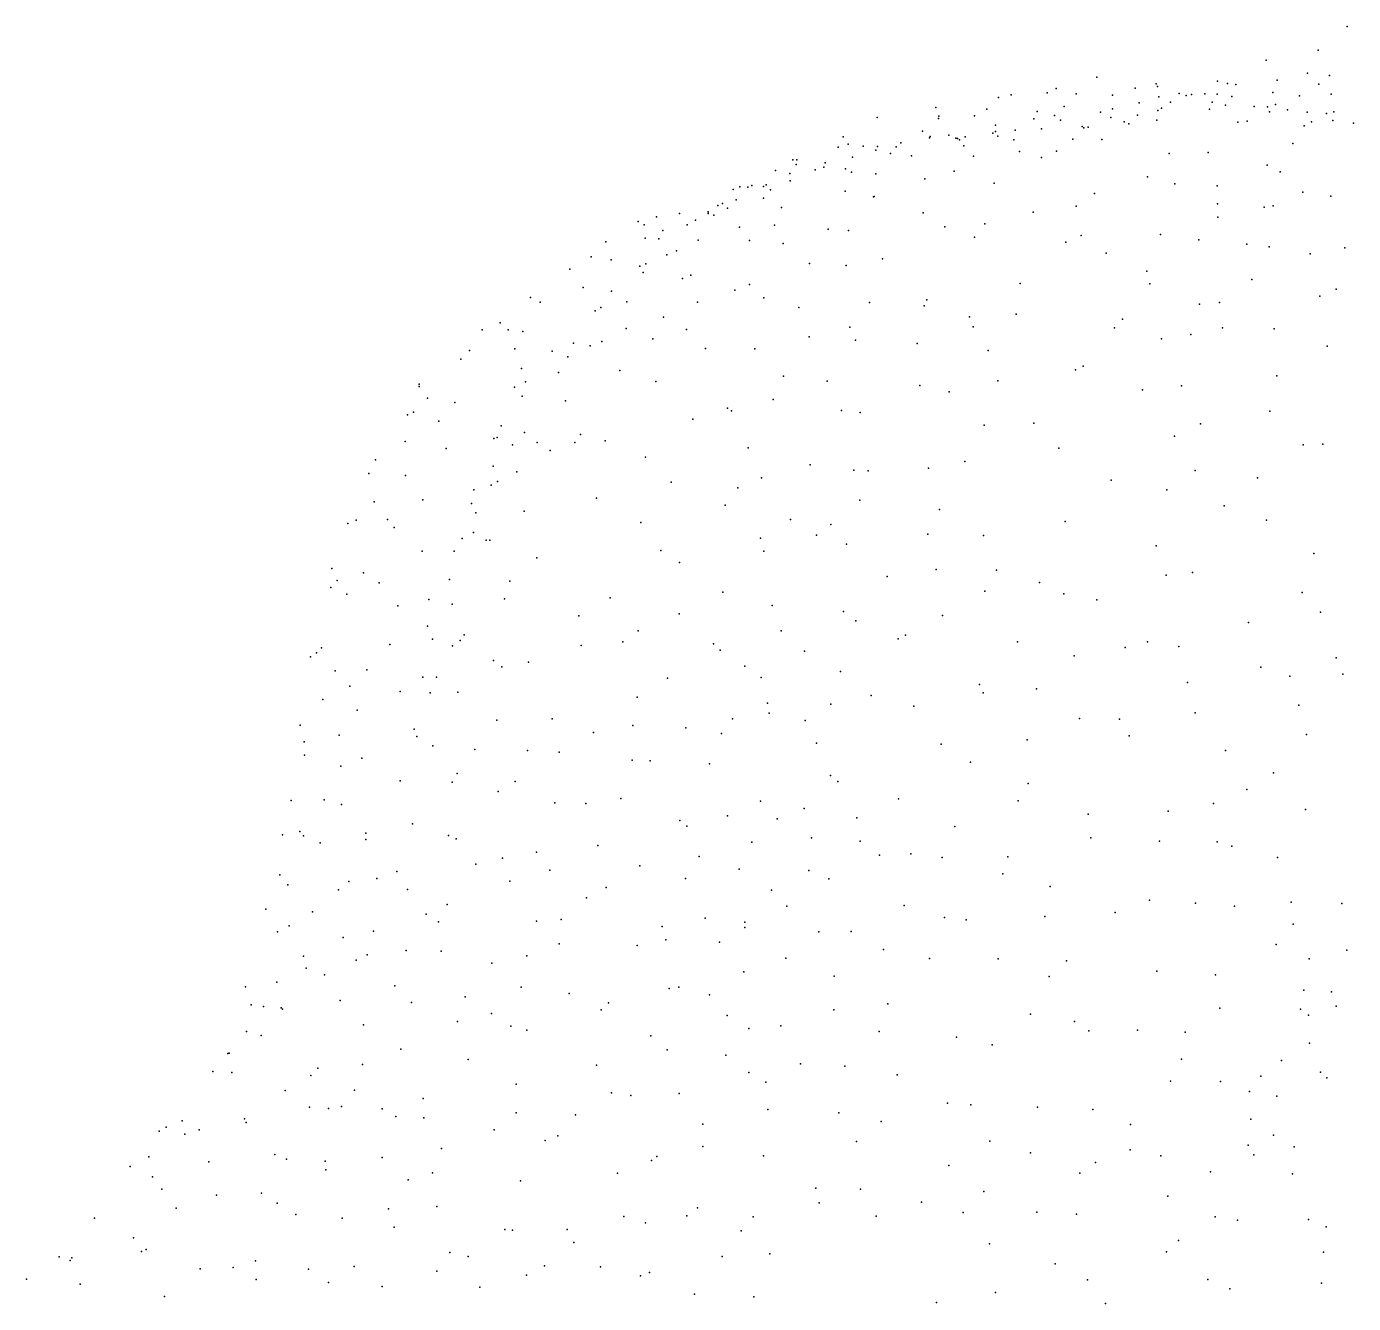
# Model space of a CAD drawing. Header units: metres. Extents: x -24.3 to 24.3, y -27.7 to 27.7.
# Drawn here: x -23.5 to -17.88, y 6.77 to 12.19 of the extents above; entities that cross this region are included whole.
import ezdxf

# ---------------------------------------------------------------- set-up
doc = ezdxf.new("R2010")
doc.units = ezdxf.units.M

msp = doc.modelspace()

# ---------------------------------------------------------------- linework, layer by layer
for p in [(-17.9017, 12.1891, -6.003), (-18.2453, 12.0465, -6.3331), (-18.0255, 12.0889, -6.5106), (-18.0706, 11.9908, -5.4469), (-18.9642, 11.9743, -1.9912), (-18.7112, 11.9454, -2.2741), (-18.7068, 11.9349, -2.538), (-18.452, 11.958, -6.294), (-18.4099, 11.9468, -5.7224), (-18.3745, 11.9428, -5.4566), (-18.1992, 11.9617, -5.2074), (-18.0225, 11.9443, -4.7412), (-17.9772, 11.9819, -4.9722), (-19.3802, 11.8874, -1.8181), (-19.327, 11.8991, -2.2796), (-19.1744, 11.9075, -1.6221), (-19.1354, 11.9256, -2.4573), (-19.0514, 11.904, -2.7066), (-18.8977, 11.8974, -2.9125), (-18.8012, 11.927, -1.6862), (-18.7005, 11.8902, -3.1675), (-18.6139, 11.9049, -5.464), (-18.5849, 11.897, -2.9077), (-18.5626, 11.901, -1.9843), (-18.5049, 11.9034, -5.0461), (-18.4527, 11.9027, -6.5728), (-18.3907, 11.8924, -4.8156), (-18.2169, 11.9092, -6.81), (-18.1046, 11.8951, -4.4696), (-17.9694, 11.9025, -7.1895), (-19.647, 11.8452, -1.8741), (-19.4299, 11.8383, -2.7697), (-19.2171, 11.8286, -3.1117), (-19.1015, 11.85, -1.3583), (-18.9486, 11.8252, -3.4101), (-18.8975, 11.8397, -5.0608), (-18.7839, 11.8656, -5.6861), (-18.7053, 11.8329, -1.3753), (-18.6891, 11.8434, -3.5345), (-18.651, 11.8679, -6.1965), (-18.4857, 11.8387, -3.6642), (-18.4749, 11.8679, -1.7547), (-18.4174, 11.8558, -4.5689), (-18.2959, 11.8494, -4.3639), (-18.2404, 11.848, -2.9921), (-18.2319, 11.8269, -3.3232), (-18.2057, 11.8581, -2.7514), (-18.1542, 11.8358, -2.2311), (-18.0717, 11.8259, -2.465), (-17.9901, 11.8196, -2.9338), (-17.9582, 11.8278, -4.245), (-19.8947, 11.8033, -1.8921), (-19.6352, 11.7989, -2.7068), (-19.6338, 11.8087, -1.6429), (-19.4827, 11.8104, -2.9801), (-19.394, 11.7701, -3.3773), (-19.2309, 11.7969, -5.4086), (-19.1435, 11.8111, -5.2057), (-19.1183, 11.7915, -4.9739), (-19.0259, 11.765, -4.5985), (-19, 11.7627, -5.9494), (-18.9035, 11.8031, -3.624), (-18.8473, 11.7844, -1.2049), (-18.8275, 11.7758, -4.4166), (-18.7915, 11.8132, -4.7217), (-18.7096, 11.7912, -3.9105), (-18.3651, 11.7838, -1.4418), (-18.3258, 11.7877, -7.0006), (-18.0837, 11.7677, -1.5958), (-18.0524, 11.7846, -3.6448), (-17.9621, 11.7899, -3.3659), (-17.8751, 11.7794, -2.1734), (-20.0398, 11.7206, -2.343), (-19.7032, 11.7452, -3.2032), (-19.6727, 11.7172, -4.5965), (-19.6709, 11.7232, -4.9626), (-19.5917, 11.7288, -3.4907), (-19.561, 11.7159, -5.3894), (-19.5544, 11.7146, -4.0594), (-19.5458, 11.708, -3.7165), (-19.5216, 11.7214, -1.2188), (-19.4049, 11.7369, -4.5942), (-19.3937, 11.7441, -4.8955), (-19.3836, 11.7242, -3.9154), (-19.316, 11.709, -5.8048), (-19.3106, 11.749, -3.6227), (-19.1985, 11.7557, -4.7603), (-19.0647, 11.7108, -6.3728), (-19.0185, 11.7598, -3.8362), (-18.9423, 11.7105, -6.5987), (-20.0606, 11.6767, -2.7095), (-20.0186, 11.6894, -1.5667), (-19.9549, 11.6814, -3.1479), (-19.9008, 11.6653, -4.3819), (-19.8941, 11.6804, -3.4392), (-19.8393, 11.6509, -5.3531), (-19.8151, 11.6784, -1.2851), (-19.7946, 11.6951, -3.9783), (-19.5278, 11.6828, -5.6442), (-19.2919, 11.6592, -6.1014), (-19.1344, 11.661, -0.9073), (-18.6566, 11.6505, -0.996), (-18.4909, 11.6551, -7.131), (-18.132, 11.6923, -1.3477), (-20.2536, 11.6233, -1.9784), (-20.2387, 11.6041, -1.7314), (-20.2359, 11.6237, -2.4581), (-20.1161, 11.6106, -3.9082), (-19.9995, 11.6348, -3.669), (-19.7494, 11.6406, -5.5565), (-19.4865, 11.6393, -1.0022), (-19.1983, 11.634, -6.5427), (-18.2418, 11.6007, -1.0724), (-20.3258, 11.5785, -2.1886), (-20.265, 11.5651, -4.6326), (-20.1579, 11.5818, -5.1141), (-20.1218, 11.5929, -3.3094), (-20.0295, 11.586, -1.1647), (-20.004, 11.5714, -5.5829), (-19.9007, 11.5645, -5.7773), (-19.6925, 11.5425, -0.8815), (-19.5692, 11.5751, -6.1705), (-18.7481, 11.5521, -0.7385), (-18.1853, 11.572, -7.5673), (-20.5067, 11.4983, -4.8479), (-20.4783, 11.5088, -4.463), (-20.4432, 11.5079, -1.9427), (-20.4267, 11.5152, -2.6547), (-20.3774, 11.5106, -2.997), (-20.3661, 11.5181, -5.1328), (-20.3474, 11.4966, -5.4278), (-20.2644, 11.5349, -3.7647), (-20.0316, 11.4909, -5.9896), (-19.3992, 11.5246, -0.7215), (-18.6332, 11.5214, -7.2778), (-18.4527, 11.5134, -0.786), (-18.0897, 11.4863, -0.8891), (-20.5706, 11.4295, -2.1424), (-20.5514, 11.4386, -2.8324), (-20.4939, 11.4541, -3.8968), (-20.3773, 11.4613, -3.5166), (-19.9113, 11.4662, -0.8534), (-19.9073, 11.4684, -6.2161), (-19.0508, 11.4264, -0.4851), (-18.9734, 11.4808, -7.0547), (-18.4512, 11.4365, -7.5783), (-18.2155, 11.4286, -0.7057), (-17.9707, 11.4699, -7.868), (-20.8312, 11.3816, -4.9829), (-20.7339, 11.3966, -5.1772), (-20.6123, 11.3964, -5.5167), (-20.6115, 11.4035, -2.427), (-20.5881, 11.3893, -3.6805), (-20.5298, 11.418, -3.269), (-20.3007, 11.4211, -1.2311), (-19.7007, 11.3983, -6.5443), (-19.2343, 11.4022, -6.9643), (-18.4504, 11.3804, -0.5704), (-18.2534, 11.4222, -7.7656), (-20.9094, 11.3614, -4.7013), (-20.8837, 11.3477, -4.447), (-20.804, 11.3241, -3.8972), (-20.7018, 11.3477, -2.6264), (-20.6654, 11.3683, -3.0289), (-20.4795, 11.3377, -5.8237), (-20.33, 11.3462, -5.9908), (-20.1026, 11.3292, -6.251), (-20.0168, 11.3234, -0.7055), (-19.6079, 11.3391, -6.7383), (-19.4391, 11.3525, -0.456), (-21.0466, 11.276, -4.8826), (-20.8796, 11.2912, -5.3123), (-20.8216, 11.2889, -3.6587), (-20.655, 11.2821, -1.5416), (-20.4368, 11.282, -1.1176), (-20.2939, 11.2688, -0.8545), (-19.483, 11.2955, -6.9321), (-19.0947, 11.2748, -0.3289), (-19.0307, 11.3031, -7.3075), (-18.693, 11.3063, -0.4239), (-18.5316, 11.2841, -7.7685), (-18.3274, 11.2665, -7.9021), (-21.1081, 11.2127, -4.6134), (-21.0236, 11.2, -4.0366), (-20.787, 11.2199, -1.7604), (-20.7469, 11.2372, -5.6764), (-19.872, 11.2032, -0.4029), (-18.9245, 11.2283, -7.5259), (-18.2322, 11.2542, -0.4821), (-18.0581, 11.2254, -8.0982), (-17.9121, 11.25, -0.5586), (-21.1986, 11.1604, -5.095), (-20.9022, 11.1718, -2.8843), (-20.8881, 11.1462, -2.1093), (-20.8771, 11.1821, -2.5621), (-20.1819, 11.1845, -0.6316), (-20.0274, 11.175, -6.5869), (-18.7514, 11.151, -7.7986), (-20.7205, 11.1195, -5.8593), (-20.6861, 11.134, -1.1984), (-20.4369, 11.0943, -0.7075), (-19.2888, 11.0992, -7.4327), (-18.7384, 11.098, -0.1733), (-18.3064, 11.1153, -0.3048), (-21.3649, 11.0391, -4.7503), (-21.1426, 11.0824, -3.7533), (-21.022, 11.0666, -3.1369), (-20.4986, 11.0708, -6.1613), (-20.3766, 11.0378, -6.3557), (-18.0181, 11.0456, -0.2989), (-17.9486, 11.0743, -8.3311), (-21.3241, 11.0198, -4.2649), (-21.092, 10.9837, -2.7873), (-21.0672, 10.997, -5.6635), (-20.9567, 11.0206, -1.5211), (-20.6578, 11.0191, -0.834), (-20.2268, 10.9974, -0.383), (-19.9271, 11.0183, -6.9337), (-19.6955, 11.0036, -7.2129), (-19.6841, 11.0302, -0.0896), (-18.5275, 11.0108, -8.0826), (-18.4436, 11.0179, -0.1577), (-21.4947, 10.9327, -4.5183), (-20.8018, 10.9555, -5.9922), (-19.5031, 10.9572, -7.487), (-19.3055, 10.9686, -7.6404), (-18.8544, 10.9473, -7.9737), (-21.5711, 10.9029, -5.0022), (-21.4597, 10.9017, -4.0715), (-21.3975, 10.8949, -5.441), (-20.9601, 10.9083, -1.2082), (-20.8472, 10.8637, -0.8153), (-20.7038, 10.9037, -0.6397), (-20.1831, 10.8729, -6.8161), (-20.0115, 10.9135, -0.1171), (-19.4883, 10.9156, 0.0129), (-18.8893, 10.9104, 0.0514), (-18.6899, 10.8643, -8.1596), (-18.5647, 10.883, 0.0282), (-18.43, 10.9106, -8.2508), (-18.2114, 10.9073, -0.0908), (-21.6247, 10.8141, -4.2884), (-21.4319, 10.8219, -3.6615), (-21.2744, 10.8115, -2.8925), (-21.1827, 10.8456, -2.1895), (-21.1132, 10.8346, -1.3622), (-21.0636, 10.8528, -5.8578), (-20.623, 10.8229, -6.3519), (-20.4145, 10.822, -0.3296), (-19.9871, 10.858, -7.0769), (-19.7252, 10.8446, -7.4164), (-19.4244, 10.8143, -7.8006), (-17.9861, 10.8329, -8.5855), (-21.6607, 10.7774, -5.1648), (-21.207, 10.7884, -1.8435), (-21.4041, 10.7378, -3.2718), (-21.2469, 10.7207, -1.5603), (-20.987, 10.7302, -6.0665), (-20.292, 10.7055, -0.1221), (-19.0541, 10.733, 0.1725), (-19.0218, 10.7489, -8.107), (-18.2, 10.7078, -8.6096), (-21.8381, 10.6718, -4.335), (-21.8376, 10.6626, -4.5971), (-21.4341, 10.6596, -3.0488), (-21.3867, 10.6818, -2.731), (-20.8343, 10.6837, -6.2881), (-20.1075, 10.6852, -7.1517), (-19.7136, 10.6669, 0.1616), (-19.5894, 10.6394, -7.8273), (-19.3833, 10.6866, 0.1876), (-18.7705, 10.6474, -8.3621), (-18.6044, 10.6647, 0.1698), (-21.8027, 10.612, -5.0505), (-21.6865, 10.5943, -5.2973), (-21.4005, 10.6211, -2.4734), (-21.2169, 10.6009, -1.0725), (-20.3358, 10.6075, -6.9538), (-21.887, 10.5423, -4.8507), (-21.8615, 10.5524, -4.1474), (-20.5307, 10.5701, -6.758), (-20.5137, 10.5589, -0.1437), (-20.0467, 10.5601, -7.34), (-19.9671, 10.551, 0.1571), (-18.2297, 10.5568, -8.7653), (-21.7539, 10.5155, -3.786), (-21.49, 10.4949, -5.6195), (-20.677, 10.5231, -6.5477), (-19.4419, 10.4981, -8.1656), (-19.2303, 10.5062, -8.2815), (-18.5237, 10.5038, -8.6658), (-21.8968, 10.4287, -5.1507), (-21.5213, 10.4419, -3.0146), (-21.5065, 10.4456, -2.7817), (-21.4424, 10.414, -1.7935), (-21.3912, 10.4674, -1.5309), (-21.3376, 10.4244, -5.8647), (-21.1773, 10.4247, -0.7272), (-21.1542, 10.4581, -6.0625), (-21.0492, 10.4309, -0.4971), (-18.6347, 10.4506, 0.2942), (-18.0878, 10.414, -8.9529), (-18.0045, 10.4173, 0.2285), (-21.7229, 10.3996, -3.5276), (-21.2828, 10.3898, -0.9239), (-20.8782, 10.3628, -0.2136), (-20.443, 10.4018, 0.065), (-19.1246, 10.4007, -8.4653), (-22.0227, 10.3513, -4.4336), (-21.5245, 10.3234, -2.2374), (-21.4241, 10.3006, -1.1314), (-20.1799, 10.3298, 0.228), (-19.9944, 10.3069, -7.6723), (-19.9329, 10.3047, 0.3155), (-19.6772, 10.3154, -8.1401), (-19.523, 10.3441, 0.4119), (-18.5458, 10.306, -8.8915), (-22.0512, 10.293, -4.9312), (-21.8951, 10.2849, -3.851), (-21.533, 10.244, -5.6994), (-21.5053, 10.2588, -1.6256), (-20.7687, 10.2563, -6.5235), (-20.3865, 10.2745, -7.1479), (-18.9022, 10.2649, -8.7485), (-18.2819, 10.2744, -9.0021), (-21.6065, 10.2236, -2.9628), (-21.0852, 10.1885, -6.2083), (-20.4863, 10.2324, 0.1969), (-18.6672, 10.2235, 0.4261), (-22.0292, 10.1729, -4.0699), (-21.822, 10.1813, -5.3751), (-21.6156, 10.1655, -2.7133), (-21.3921, 10.1331, -0.8222), (-20.5397, 10.1585, -6.937), (-19.9682, 10.1801, -7.8861), (-19.6303, 10.1407, 0.476), (-18.4241, 10.1558, 0.4318), (-22.1405, 10.0804, -4.7875), (-22.105, 10.0953, -5.023), (-21.9725, 10.0976, -5.2219), (-21.5977, 10.1267, -2.1285), (-20.8973, 10.0849, -6.4344), (-20.2633, 10.0981, -7.4581), (-20.0919, 10.0769, 0.3855), (-19.0977, 10.0887, -8.8548), (-18.2437, 10.0953, -9.1454), (-21.9444, 10.0635, -3.6744), (-21.6077, 10.0429, -1.7137), (-20.3894, 10.0186, -7.2635), (-20.1528, 10.0315, -7.7642), (-19.6808, 10.0353, -8.4707), (-19.4445, 10.0297, -8.6944), (-21.8249, 9.9631, -5.4385), (-21.6897, 9.9634, -2.5832), (-21.6553, 10.0174, -2.364), (-21.5535, 10.0103, -1.0302), (-21.5382, 10.0098, -5.7649), (-20.8122, 9.9667, 0.1479), (-20.3762, 9.9638, 0.3473), (-20.0255, 9.9934, -8.0155), (-18.7117, 9.9856, -9.1011), (-21.3387, 9.9348, -0.5134), (-20.7331, 9.9147, -6.725), (-18.0428, 9.9534, -9.3032), (-22.2079, 9.8897, -4.5684), (-22.0745, 9.8713, -5.1667), (-19.8525, 9.8553, -8.447), (-19.645, 9.8859, 0.5302), (-19.3894, 9.8822, -8.9086), (-18.67, 9.8615, 0.5203), (-18.5577, 9.8732, -9.2317), (-22.2124, 9.8087, -4.0631), (-22.1855, 9.8388, -4.8049), (-22.0072, 9.8291, -3.529), (-21.7089, 9.8432, -2.0737), (-21.4534, 9.8363, -5.9054), (-19.4387, 9.7932, 0.534), (-19.2068, 9.8309, -9.0674), (-22.1444, 9.7809, -3.8394), (-21.7963, 9.7588, -2.8565), (-21.6983, 9.739, -1.7425), (-21.4764, 9.7614, -0.6876), (-21.0276, 9.7659, -6.3838), (-20.5505, 9.7891, -7.0923), (-19.103, 9.7819, 0.5311), (-18.963, 9.7569, -9.2036), (-18.0931, 9.7878, 0.4852), (-21.9284, 9.7311, -3.1807), (-21.1607, 9.6896, -0.0948), (-20.7348, 9.6971, 0.2088), (-20.34, 9.7325, -7.5629), (-20.0386, 9.708, -8.2916), (-19.618, 9.6912, -8.8547), (-18.0144, 9.7047, -9.495), (-21.8026, 9.6457, -5.5622), (-20.9089, 9.6248, -6.5729), (-20.3025, 9.6252, -7.7528), (-19.9854, 9.6681, 0.5071), (-18.3205, 9.6607, 0.5303), (-21.7808, 9.5905, -2.3105), (-21.6637, 9.5843, -1.2333), (-21.6469, 9.609, -5.751), (-20.9744, 9.5792, 0.049), (-20.5892, 9.5697, -7.1284), (-19.8058, 9.592, -8.7586), (-19.7749, 9.607, 0.5498), (-19.2996, 9.5788, -9.2388), (-18.7488, 9.5785, 0.5406), (-22.2992, 9.5155, -4.4373), (-22.2737, 9.5328, -4.0915), (-22.2525, 9.5536, -4.7244), (-21.9626, 9.5671, -5.396), (-21.6962, 9.5614, -1.5705), (-21.1507, 9.5627, -6.3092), (-20.5606, 9.5428, 0.2732), (-20.2029, 9.5395, -8.0893), (-19.0597, 9.5198, -9.3618), (-18.8428, 9.5544, -9.3975), (-18.6157, 9.5586, -9.4518), (-22.1936, 9.4551, -5.0113), (-22.0594, 9.4595, -3.4032), (-21.5231, 9.5, -5.9172), (-21.4869, 9.4721, -0.5533), (-21.3743, 9.4928, -0.3031), (-20.4569, 9.4755, -7.4694), (-18.2685, 9.4717, -9.6046), (-17.9489, 9.5104, -9.6565), (-21.8228, 9.4282, -2.6838), (-21.7645, 9.4285, -5.6682), (-20.7852, 9.4242, -6.868), (-20.3866, 9.4272, -7.6966), (-20.0511, 9.4531, -8.5367), (-18.5791, 9.4066, 0.5497), (-18.1444, 9.4327, 0.5435), (-17.9202, 9.4414, 0.5396), (-22.1317, 9.3913, -3.6008), (-21.9178, 9.3674, -2.9348), (-21.7906, 9.3622, -2.2778), (-21.6736, 9.3653, -1.0693), (-20.913, 9.3447, 0.0913), (-19.9204, 9.351, -8.8603), (-19.4619, 9.3977, -9.2501), (-19.4458, 9.3628, 0.5532), (-19.2198, 9.3798, -9.4227), (-22.2468, 9.3343, -3.9344), (-22.1007, 9.2885, -5.2866), (-20.36, 9.3182, 0.3434), (-20.0913, 9.3149, 0.438), (-19.7402, 9.3052, -9.0784), (-18.1075, 9.3102, -9.7658), (-21.5078, 9.2461, -0.6823), (-21.2736, 9.2518, -0.2366), (-20.5084, 9.2526, -7.5204), (-20.353, 9.2764, -7.9128), (-20.2003, 9.2446, -8.3448), (-19.0372, 9.2534, 0.5511), (-18.8679, 9.2502, -9.6182), (-18.5468, 9.2777, -9.6789), (-22.342, 9.2252, -4.541), (-22.1768, 9.1827, -3.6622), (-21.8585, 9.2083, -5.6222), (-21.8482, 9.1772, -2.6847), (-21.0985, 9.1938, -0.0499), (-20.9322, 9.2243, -6.721), (-20.7068, 9.2136, -7.0936), (-20.5552, 9.1904, 0.243), (-18.8271, 9.1797, 0.5499), (-18.0745, 9.1854, 0.5467), (-22.3254, 9.1547, -4.7636), (-21.7798, 9.1374, -2.2774), (-21.602, 9.1214, -5.93), (-21.3786, 9.1179, -0.481), (-20.1523, 9.1485, -8.5531), (-19.6231, 9.1447, 0.5143), (-19.2585, 9.1626, -9.5835), (-18.4173, 9.1178, -9.815), (-22.3246, 9.0984, -4.0866), (-22.0813, 9.0846, -5.3971), (-21.2438, 9.1111, -6.3303), (-20.9351, 9.0773, 0.0757), (-20.8582, 9.0736, -6.9118), (-20.6061, 9.0615, -7.4223), (-19.4993, 9.0683, -9.4866), (-22.17, 9.0519, -5.1943), (-21.676, 9.0198, -1.2679), (-20.0936, 9.0113, 0.3633), (-18.2146, 9.0231, -9.9112), (-21.9182, 8.9887, -2.8291), (-21.6976, 8.9833, -1.5011), (-21.431, 8.9866, -6.1555), (-20.0614, 8.9861, -8.9263), (-19.2545, 8.9779, 0.5389), (-18.3269, 8.9518, 0.5469), (-22.3801, 8.9054, -4.3362), (-22.2401, 8.9079, -3.7551), (-21.503, 8.9439, -0.8209), (-21.2619, 8.8957, -6.4133), (-21.1309, 8.8928, -0.2247), (-20.9827, 8.9143, -6.8259), (-20.3902, 8.9026, -8.1097), (-19.8047, 8.9132, -9.2966), (-19.2967, 8.9044, -9.7169), (-18.469, 8.8924, -9.9267), (-22.1667, 8.8889, -3.5216), (-20.5299, 8.84, -7.7816), (-20.2049, 8.8719, -8.6236), (-19.0001, 8.8478, -9.8342), (-18.6612, 8.8604, 0.5479), (-18.079, 8.8681, -10.0991), (-21.8656, 8.8068, -5.7875), (-20.7324, 8.8205, -7.337), (-20.7026, 8.7963, 0.0903), (-20.3193, 8.8281, -8.3499), (-19.9822, 8.8319, -9.1731), (-19.5652, 8.7955, 0.4429), (-22.4178, 8.7603, -4.654), (-22.3437, 8.7747, -4.0249), (-22.3278, 8.7555, -4.9084), (-22.2579, 8.7259, -5.1556), (-22.0644, 8.7406, -5.6081), (-22.0643, 8.7677, -3.1795), (-21.7131, 8.7573, -1.7702), (-21.6803, 8.7426, -1.4512), (-20.4263, 8.7288, 0.1764), (-20.1744, 8.7475, 0.2704), (-19.9677, 8.7328, 0.3403), (-18.9891, 8.7474, 0.5309), (-18.6973, 8.7337, -9.9631), (-18.4534, 8.7307, 0.5465), (-21.3397, 8.6871, -0.6275), (-21.0807, 8.7146, -6.8471), (-20.6502, 8.6679, -7.5809), (-19.8858, 8.6743, -9.3239), (-19.752, 8.6789, 0.3835), (-18.3913, 8.7119, -10.045), (-21.5971, 8.6349, -1.2143), (-21.4838, 8.6614, -0.9203), (-20.9025, 8.6278, -0.0945), (-20.4804, 8.6139, -8.0698), (-19.6193, 8.6643, -9.5602), (-19.3416, 8.6664, 0.4513), (-18.1966, 8.664, -10.2119), (-22.4284, 8.5903, -4.4748), (-22.1366, 8.5615, -3.3255), (-22.0172, 8.5752, -2.9921), (-21.9326, 8.6049, -2.7619), (-21.4531, 8.5631, -6.5055), (-21.2833, 8.6107, -6.6839), (-20.7087, 8.5746, 0.0109), (-20.1857, 8.6094, -8.8567), (-20.1001, 8.5731, -9.0681), (-19.362, 8.5941, -9.7705), (-22.3952, 8.5477, -4.1988), (-22.1794, 8.5268, -5.5979), (-21.887, 8.5276, -5.9595), (-21.0442, 8.5367, -7.0831), (-20.3432, 8.5258, -8.4956), (-19.1621, 8.5404, 0.4528), (-22.4876, 8.4442, -4.6541), (-21.7191, 8.4646, -1.9773), (-21.1278, 8.4923, -0.401), (-20.2786, 8.4567, -8.7151), (-19.7802, 8.4603, 0.3277), (-18.7399, 8.4827, -10.0907), (-18.5448, 8.47, 0.5427), (-18.3797, 8.4573, -10.2858), (-18.139, 8.4741, -10.4223), (-17.9244, 8.4689, -10.8309), (-22.2904, 8.4333, -3.7332), (-21.8087, 8.4236, -2.361), (-21.7565, 8.3908, -6.2787), (-21.3407, 8.3938, -6.8346), (-21.235, 8.4012, -0.5905), (-20.6245, 8.4071, -7.8296), (-20.4563, 8.3896, -8.2891), (-19.6103, 8.409, -9.655), (-19.5177, 8.3999, 0.3588), (-19.1837, 8.4139, -9.932), (-18.8861, 8.4303, 0.4747), (-22.4386, 8.348, -5.1185), (-22.3894, 8.3743, -4.0353), (-22.0318, 8.3516, -2.9704), (-20.8069, 8.3716, -0.1309), (-20.4566, 8.3666, 0.0504), (-20.1425, 8.3486, -9.0773), (-20.0053, 8.3505, 0.2339), (-18.1312, 8.3812, 0.5944), (-22.1607, 8.3243, -5.7952), (-21.2434, 8.2973, -7.0668), (-20.9135, 8.2899, -7.5246), (-20.7915, 8.3141, -7.7087), (-20.5636, 8.3052, -8.0622), (-19.8677, 8.2741, -9.5038), (-18.2023, 8.2944, -10.5471), (-22.3291, 8.2451, -5.5869), (-22.1046, 8.2288, -3.1414), (-22.0578, 8.2513, -6.079), (-21.8934, 8.27, -2.5569), (-21.7447, 8.267, -2.1363), (-21.3806, 8.2471, -0.9249), (-20.282, 8.2366, -8.8585), (-19.6737, 8.2352, 0.2936), (-19.3826, 8.2342, -9.8655), (-19.0918, 8.2252, -10.0364), (-18.0631, 8.2339, -10.8456), (-17.9039, 8.2713, 0.643), (-22.3166, 8.1943, -3.7303), (-22.2388, 8.1658, -5.9432), (-21.5299, 8.2155, -1.269), (-20.4609, 8.1785, -8.423), (-18.7087, 8.1813, 0.4726), (-18.46, 8.1661, 0.5228), (-22.5751, 8.1155, -4.7699), (-22.4417, 8.1343, -4.1975), (-21.9408, 8.1191, -6.3956), (-21.4046, 8.1144, -7.0604), (-20.7778, 8.1077, -7.9132), (-20.7364, 8.1141, -0.1911), (-20.0772, 8.1601, -9.2542), (-19.166, 8.1591, 0.3767), (-22.1733, 8.057, -6.1839), (-21.8706, 8.049, -2.4303), (-21.6429, 8.0734, -1.7336), (-21.2014, 8.0862, -0.6929), (-20.6063, 8.081, -8.1037), (-18.0855, 8.101, -11.0201), (-17.9689, 8.0944, -11.5726), (-22.5504, 8.0386, -5.064), (-22.4984, 8.0317, -5.3923), (-22.4228, 8.0263, -5.7705), (-22.4171, 8.0201, -3.9939), (-21.5307, 8.0024, -1.4115), (-21.0665, 8.0176, -7.6023), (-21.0353, 8.0466, -0.5011), (-20.5313, 7.9934, -0.1117), (-20.0795, 8.0177, 0.0963), (-19.8496, 8.0436, -9.6006), (-19.2455, 7.9986, -10.0319), (-18.442, 8.0253, -10.5149), (-18.0996, 8.0208, 0.6285), (-18.0664, 7.9951, -11.3189), (-17.9486, 8.0325, -11.7971), (-22.0738, 7.9542, -2.9825), (-21.6756, 7.9679, -6.919), (-21.4493, 7.9483, -7.2228), (-20.4402, 7.9378, -8.6447), (-20.3043, 7.9492, -8.9489), (-19.058, 7.9679, 0.3851), (-22.5696, 7.9258, -4.42), (-22.5074, 7.9084, -4.1954), (-21.3814, 7.9315, -1.088), (-20.8548, 7.9072, -0.4017), (-19.8866, 7.926, 0.1746), (-19.559, 7.901, -9.8449), (-18.9974, 7.9289, -10.1781), (-18.7917, 7.9312, -10.2855), (-18.5885, 7.9234, 0.4787), (-22.6497, 7.8318, -5.1319), (-22.6443, 7.8337, -5.3608), (-21.9158, 7.8509, -2.5219), (-20.7863, 7.8475, -8.1227), (-20.537, 7.8253, -8.4653), (-19.4077, 7.8693, 0.3059), (-18.062, 7.8763, -11.5732), (-22.2679, 7.7707, -6.4384), (-22.0786, 7.786, -6.6618), (-21.6304, 7.8076, -1.7258), (-21.0862, 7.7828, -7.8625), (-20.2198, 7.7882, -9.1483), (-20.0323, 7.7781, 0.0737), (-18.6043, 7.8087, -10.4806), (-18.1809, 7.8033, -11.155), (-22.7126, 7.7559, -4.7869), (-22.6323, 7.7522, -5.8462), (-22.2971, 7.7396, -3.5764), (-20.4401, 7.7518, -8.7739), (-20.3671, 7.711, -0.1074), (-19.8107, 7.7425, -9.6928), (-18.6514, 7.7143, 0.4506), (-18.4385, 7.7134, -10.7046), (-18.2675, 7.7364, -10.8775), (-18.0156, 7.7528, 0.6179), (-17.9879, 7.7289, -12.0079), (-22.4055, 7.6753, -3.8047), (-22.112, 7.6767, -3.0461), (-21.4261, 7.7019, -7.5729), (-21.0226, 7.6649, -0.6564), (-20.7347, 7.6631, -0.3748), (-18.3159, 7.6714, 0.5167), (-22.3034, 7.6046, -6.6136), (-22.2228, 7.5995, -3.3453), (-22.1669, 7.6072, -6.7872), (-21.8206, 7.6415, -2.2212), (-20.94, 7.6535, -8.0986), (-19.5967, 7.6216, -9.8951), (-19.4975, 7.6141, 0.2456), (-19.2152, 7.6053, 0.3187), (-18.2002, 7.651, -11.3636), (-22.8436, 7.5468, -4.8207), (-22.5788, 7.5556, -6.2897), (-21.9942, 7.5977, -7.0117), (-21.9367, 7.5657, -2.5356), (-21.8177, 7.5589, -7.273), (-21.4259, 7.5803, -1.253), (-21.1744, 7.5721, -0.8514), (-20.359, 7.5952, -8.984), (-20.0582, 7.5808, -9.3825), (-19.8779, 7.5437, -9.6076), (-18.9802, 7.5943, 0.3741), (-18.3098, 7.5533, -11.0376), (-22.9412, 7.5027, -5.6252), (-22.9104, 7.5201, -5.3896), (-22.8319, 7.4905, -5.9204), (-22.771, 7.5085, -4.5764), (-22.5711, 7.5393, -4.2213), (-21.5202, 7.5092, -1.4439), (-20.634, 7.5331, -8.4716), (-18.8213, 7.5315, -10.4355), (-21.7428, 7.429, -1.9813), (-21.3036, 7.4636, -1.0758), (-21.2498, 7.4835, -7.9001), (-20.6342, 7.4384, -0.3304), (-19.9836, 7.459, 0.0387), (-19.4168, 7.4603, -10.0726), (-18.321, 7.4428, 0.4991), (-18.2146, 7.4852, -11.5958), (-18.126, 7.4368, -11.898), (-22.9838, 7.3946, -5.1856), (-22.4504, 7.4045, -6.6768), (-22.4004, 7.3844, -3.6746), (-22.2363, 7.3751, -3.3144), (-21.9948, 7.3913, -7.2074), (-20.853, 7.3786, -0.5481), (-20.8293, 7.395, -8.3865), (-20.3772, 7.3978, -0.1708), (-19.2453, 7.4113, -10.2105), (-18.8228, 7.4232, 0.3932), (-18.6918, 7.3986, -10.657), (-18.2979, 7.4023, -11.3913), (-23.0642, 7.3535, -5.4608), (-22.7306, 7.3721, -6.3234), (-22.234, 7.3395, -6.9774), (-21.7816, 7.3268, -7.4488), (-20.9962, 7.3241, -8.2655), (-19.5913, 7.3568, -9.944), (-19.0353, 7.3248, 0.3215), (-18.9686, 7.3693, -10.3935), (-18.4814, 7.3307, -10.9383), (-18.1343, 7.322, 0.5288), (-22.9682, 7.3093, -5.98), (-21.8847, 7.2969, -2.3484), (-21.4078, 7.2915, -7.8485), (-20.1556, 7.261, -9.2588), (-22.9297, 7.2563, -4.6806), (-22.6968, 7.2314, -6.5625), (-22.5067, 7.2394, -3.8959), (-19.9654, 7.2568, -9.4965), (-19.4422, 7.247, 0.2017), (-18.6623, 7.2275, -10.8153), (-22.8685, 7.1759, -4.4475), (-22.44, 7.1978, -6.8563), (-22.3603, 7.1498, -3.4916), (-21.9677, 7.1737, -2.5608), (-21.7633, 7.183, -2.0398), (-20.657, 7.1775, -8.6566), (-20.141, 7.1984, -0.0891), (-19.7069, 7.2011, -9.8194), (-19.5304, 7.1585, -10.0283), (-19.2184, 7.1591, -10.2892), (-19.0501, 7.1502, -10.4368), (-23.2142, 7.1336, -5.2331), (-22.165, 7.1337, -3.0611), (-21.9434, 7.0952, -7.3489), (-20.9692, 7.1406, -0.7101), (-20.8783, 7.1134, -8.4307), (-20.7031, 7.1443, -0.4604), (-20.4209, 7.1389, -0.2487), (-19.899, 7.1419, 0.0181), (-18.462, 7.1399, -11.1321), (-18.3669, 7.1258, -11.5181), (-18.0662, 7.1287, -12.1831), (-17.991, 7.0969, 0.5421), (-23.0501, 7.0499, -4.7621), (-21.4748, 7.0854, -7.8034), (-21.4419, 7.0828, -1.3657), (-21.2105, 7.0855, -0.9873), (-20.4719, 7.0802, -8.8826), (-18.6169, 7.0388, -11.0045), (-23.0151, 6.9917, -6.4365), (-22.9954, 7.0013, -4.5279), (-21.7081, 6.9884, -7.6107), (-21.1822, 7.0308, -8.1196), (-20.3502, 6.983, -9.0384), (-19.4189, 7.0247, 0.1668), (-18.6687, 6.9912, 0.365), (-18.0016, 6.9891, -12.347), (-23.3642, 6.9696, -5.2959), (-23.3177, 6.9536, -5.9242), (-23.3105, 6.9662, -5.0453), (-22.627, 6.924, -3.8806), (-22.5313, 6.9526, -6.8832), (-22.1132, 6.9287, -2.8648), (-21.6301, 6.9712, -1.7547), (-21.3068, 6.9309, -1.1666), (-21.0684, 6.9267, -0.8504), (-20.5527, 6.9709, -0.3732), (-19.1405, 6.9406, -10.3937), (-23.5031, 6.8751, -5.6496), (-22.7661, 6.9193, -6.6923), (-22.5287, 6.8737, -3.6929), (-22.3067, 6.9176, -7.0949), (-21.763, 6.9087, -2.0681), (-21.382, 6.8922, -7.9515), (-20.8995, 6.8888, -8.4363), (-20.8604, 6.9034, -0.6533), (-19.0027, 6.8727, -10.6072), (-18.4931, 6.8737, -11.3755), (-23.2754, 6.8539, -6.2396), (-22.223, 6.8602, -3.1077), (-21.9946, 6.8443, -2.621), (-21.5811, 6.8417, -7.7902), (-20.6704, 6.8112, -8.6993), (-19.394, 6.8185, -10.1994), (-18.3996, 6.8334, 0.4108), (-18.0104, 6.8579, 0.5174), (-22.9181, 6.8009, -4.2123), (-20.4184, 6.8006, -0.3237), (-19.6429, 6.7766, 0.0366), (-18.9275, 6.7719, 0.2618)]:
    msp.add_point(p)

doc.saveas('drawing.dxf')
